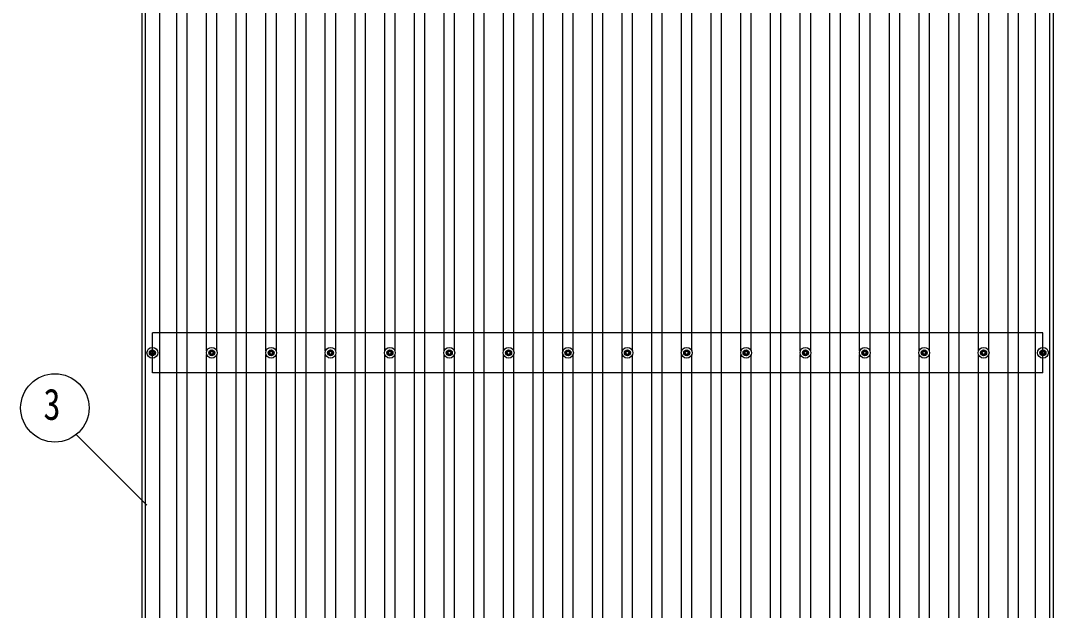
# Model space of a CAD drawing. Units: millimetres, scale not verified. Extents: x -16820 to 16820, y -11880 to 11880.
# Drawn here: x -13047 to -9568, y 4395 to 6381 of the extents above; entities that cross this region are included whole.
import ezdxf
from ezdxf.enums import TextEntityAlignment as Align

# ---------------------------------------------------------------- set-up
doc = ezdxf.new("R2010")
doc.units = ezdxf.units.MM
doc.header["$LTSCALE"] = 50
for name, color, linetype in [('0-5_YKK_13', 4, 'Continuous'), ('0-6_YKK_A1', 4, 'Continuous'), ('0-7_YKK_D', 6, 'Continuous')]:
    doc.layers.add(name, color=color, linetype=linetype)
doc.styles.add('ＭＳ ゴシック', font='')
doc.styles.get('ＭＳ ゴシック').set_extended_font_data('MS Gothic')

msp = doc.modelspace()

# ---------------------------------------------------------------- linework, layer by layer
at = {"layer": '0-5_YKK_13'}
for p, q in [((-12613.42, 5263.99), (-12609, 5263.99)), ((-12613.42, 5260.49), (-12609, 5260.49)), ((-12605.17, 5272.24), (-12605.17, 5267.82)), ((-12605.17, 5256.66), (-12605.17, 5252.24)), ((-12601.67, 5272.24), (-12601.67, 5267.82)), ((-12601.67, 5256.66), (-12601.67, 5252.24)), ((-12597.84, 5263.99), (-12593.42, 5263.99)), ((-12597.84, 5260.49), (-12593.42, 5260.49)), ((-12413.42, 5263.99), (-12409, 5263.99)), ((-12413.42, 5260.49), (-12409, 5260.49)), ((-12405.17, 5272.24), (-12405.17, 5267.82)), ((-12405.17, 5256.66), (-12405.17, 5252.24)), ((-12401.67, 5272.24), (-12401.67, 5267.82)), ((-12401.67, 5256.66), (-12401.67, 5252.24)), ((-12397.84, 5263.99), (-12393.42, 5263.99)), ((-12397.84, 5260.49), (-12393.42, 5260.49)), ((-12213.42, 5263.99), (-12209.01, 5263.99)), ((-12213.42, 5260.49), (-12209.01, 5260.49)), ((-12205.17, 5272.24), (-12205.17, 5267.82)), ((-12205.17, 5256.66), (-12205.17, 5252.24)), ((-12201.67, 5272.24), (-12201.67, 5267.82)), ((-12201.67, 5256.66), (-12201.67, 5252.24)), ((-12197.84, 5263.99), (-12193.43, 5263.99)), ((-12197.84, 5260.49), (-12193.43, 5260.49)), ((-12013.42, 5263.99), (-12009.01, 5263.99)), ((-12013.42, 5260.49), (-12009.01, 5260.49)), ((-12005.17, 5272.24), (-12005.17, 5267.82)), ((-12005.17, 5256.66), (-12005.17, 5252.24)), ((-12001.67, 5272.24), (-12001.67, 5267.82)), ((-12001.67, 5256.66), (-12001.67, 5252.24)), ((-11997.84, 5263.99), (-11993.43, 5263.99)), ((-11997.84, 5260.49), (-11993.43, 5260.49)), ((-11813.42, 5263.99), (-11809.01, 5263.99)), ((-11813.42, 5260.49), (-11809.01, 5260.49)), ((-11805.17, 5272.24), (-11805.17, 5267.82)), ((-11805.17, 5256.66), (-11805.17, 5252.24)), ((-11801.67, 5272.24), (-11801.67, 5267.82)), ((-11801.67, 5256.66), (-11801.67, 5252.24)), ((-11797.84, 5263.99), (-11793.43, 5263.99)), ((-11797.84, 5260.49), (-11793.43, 5260.49)), ((-11613.42, 5263.99), (-11609.01, 5263.99)), ((-11613.42, 5260.49), (-11609.01, 5260.49)), ((-11605.17, 5272.24), (-11605.17, 5267.82)), ((-11605.17, 5256.66), (-11605.17, 5252.24)), ((-11601.67, 5272.24), (-11601.67, 5267.82)), ((-11601.67, 5256.66), (-11601.67, 5252.24)), ((-11597.84, 5263.99), (-11593.43, 5263.99)), ((-11597.84, 5260.49), (-11593.43, 5260.49)), ((-11413.42, 5263.99), (-11409.01, 5263.99)), ((-11413.42, 5260.49), (-11409.01, 5260.49)), ((-11405.17, 5272.24), (-11405.17, 5267.82)), ((-11405.17, 5256.66), (-11405.17, 5252.24)), ((-11401.67, 5272.24), (-11401.67, 5267.82)), ((-11401.67, 5256.66), (-11401.67, 5252.24)), ((-11397.84, 5263.99), (-11393.43, 5263.99)), ((-11397.84, 5260.49), (-11393.43, 5260.49)), ((-11213.42, 5263.99), (-11209.01, 5263.99)), ((-11213.42, 5260.49), (-11209.01, 5260.49)), ((-11205.17, 5272.24), (-11205.17, 5267.82)), ((-11205.17, 5256.66), (-11205.17, 5252.24)), ((-11201.67, 5272.24), (-11201.67, 5267.82)), ((-11201.67, 5256.66), (-11201.67, 5252.24)), ((-11197.84, 5263.99), (-11193.43, 5263.99)), ((-11197.84, 5260.49), (-11193.43, 5260.49)), ((-11013.42, 5263.99), (-11009.01, 5263.99)), ((-11013.42, 5260.49), (-11009.01, 5260.49)), ((-11005.17, 5272.24), (-11005.17, 5267.82)), ((-11005.17, 5256.66), (-11005.17, 5252.24)), ((-11001.67, 5272.24), (-11001.67, 5267.82)), ((-11001.67, 5256.66), (-11001.67, 5252.24)), ((-10997.84, 5263.99), (-10993.43, 5263.99)), ((-10997.84, 5260.49), (-10993.43, 5260.49)), ((-10813.42, 5263.99), (-10809.01, 5263.99)), ((-10813.42, 5260.49), (-10809.01, 5260.49)), ((-10805.17, 5272.24), (-10805.17, 5267.82)), ((-10805.17, 5256.66), (-10805.17, 5252.24)), ((-10801.67, 5272.24), (-10801.67, 5267.82)), ((-10801.67, 5256.66), (-10801.67, 5252.24)), ((-10797.84, 5263.99), (-10793.43, 5263.99)), ((-10797.84, 5260.49), (-10793.43, 5260.49)), ((-10613.42, 5263.99), (-10609.01, 5263.99)), ((-10613.42, 5260.49), (-10609.01, 5260.49)), ((-10605.17, 5272.24), (-10605.17, 5267.82)), ((-10605.17, 5256.66), (-10605.17, 5252.24)), ((-10601.67, 5272.24), (-10601.67, 5267.82)), ((-10601.67, 5256.66), (-10601.67, 5252.24)), ((-10597.84, 5263.99), (-10593.43, 5263.99)), ((-10597.84, 5260.49), (-10593.43, 5260.49)), ((-10413.42, 5263.99), (-10409.01, 5263.99)), ((-10413.42, 5260.49), (-10409.01, 5260.49)), ((-10405.17, 5272.24), (-10405.17, 5267.82)), ((-10405.17, 5256.66), (-10405.17, 5252.24)), ((-10401.67, 5272.24), (-10401.67, 5267.82)), ((-10401.67, 5256.66), (-10401.67, 5252.24)), ((-10397.84, 5263.99), (-10393.43, 5263.99)), ((-10397.84, 5260.49), (-10393.43, 5260.49)), ((-10213.42, 5263.99), (-10209.01, 5263.99)), ((-10213.42, 5260.49), (-10209.01, 5260.49)), ((-10205.17, 5272.24), (-10205.17, 5267.82)), ((-10205.17, 5256.66), (-10205.17, 5252.24)), ((-10201.67, 5272.24), (-10201.67, 5267.82)), ((-10201.67, 5256.66), (-10201.67, 5252.24)), ((-10197.84, 5263.99), (-10193.43, 5263.99)), ((-10197.84, 5260.49), (-10193.43, 5260.49)), ((-10013.42, 5263.99), (-10009.01, 5263.99)), ((-10013.42, 5260.49), (-10009.01, 5260.49)), ((-10005.17, 5272.24), (-10005.17, 5267.82)), ((-10005.17, 5256.66), (-10005.17, 5252.24)), ((-10001.67, 5272.24), (-10001.67, 5267.82)), ((-10001.67, 5256.66), (-10001.67, 5252.24)), ((-9997.84, 5263.99), (-9993.43, 5263.99)), ((-9997.84, 5260.49), (-9993.43, 5260.49)), ((-9813.42, 5263.99), (-9809.01, 5263.99)), ((-9813.42, 5260.49), (-9809.01, 5260.49)), ((-9805.17, 5272.24), (-9805.17, 5267.82)), ((-9805.17, 5256.66), (-9805.17, 5252.24)), ((-9801.67, 5272.24), (-9801.67, 5267.82)), ((-9801.67, 5256.66), (-9801.67, 5252.24)), ((-9797.84, 5263.99), (-9793.43, 5263.99)), ((-9797.84, 5260.49), (-9793.43, 5260.49)), ((-9613.42, 5263.99), (-9609.01, 5263.99)), ((-9613.42, 5260.49), (-9609.01, 5260.49)), ((-9605.17, 5272.24), (-9605.17, 5267.82)), ((-9605.17, 5256.66), (-9605.17, 5252.24)), ((-9601.67, 5272.24), (-9601.67, 5267.82)), ((-9601.67, 5256.66), (-9601.67, 5252.24)), ((-9597.84, 5263.99), (-9593.43, 5263.99)), ((-9597.84, 5260.49), (-9593.43, 5260.49))]:
    msp.add_line(p, q, dxfattribs=at)
for centre, radius in [((-12603.42, 5262.24), 18.25), ((-12603.42, 5262.24), 10.15), ((-12603.42, 5262.24), 5.85), ((-12603.42, 5262.24), 5.25), ((-12403.42, 5262.24), 18.25), ((-12403.42, 5262.24), 10.15), ((-12403.42, 5262.24), 5.85), ((-12403.42, 5262.24), 5.25), ((-12203.42, 5262.24), 18.25), ((-12203.42, 5262.24), 10.15), ((-12203.42, 5262.24), 5.85), ((-12203.42, 5262.24), 5.25), ((-12003.42, 5262.24), 18.25), ((-12003.42, 5262.24), 10.15), ((-12003.42, 5262.24), 5.85), ((-12003.42, 5262.24), 5.25), ((-11803.42, 5262.24), 18.25), ((-11803.42, 5262.24), 10.15), ((-11803.42, 5262.24), 5.85), ((-11803.42, 5262.24), 5.25), ((-11603.42, 5262.24), 18.25), ((-11603.42, 5262.24), 10.15), ((-11603.42, 5262.24), 5.85), ((-11603.42, 5262.24), 5.25), ((-11403.42, 5262.24), 18.25), ((-11403.42, 5262.24), 10.15), ((-11403.42, 5262.24), 5.85), ((-11403.42, 5262.24), 5.25), ((-11203.42, 5262.24), 18.25), ((-11203.42, 5262.24), 10.15), ((-11203.42, 5262.24), 5.85), ((-11203.42, 5262.24), 5.25), ((-11003.42, 5262.24), 18.25), ((-11003.42, 5262.24), 10.15), ((-11003.42, 5262.24), 5.85), ((-11003.42, 5262.24), 5.25), ((-10803.42, 5262.24), 18.25), ((-10803.42, 5262.24), 10.15), ((-10803.42, 5262.24), 5.85), ((-10803.42, 5262.24), 5.25), ((-10603.42, 5262.24), 18.25), ((-10603.42, 5262.24), 10.15), ((-10603.42, 5262.24), 5.85), ((-10603.42, 5262.24), 5.25), ((-10403.42, 5262.24), 18.25), ((-10403.42, 5262.24), 10.15), ((-10403.42, 5262.24), 5.85), ((-10403.42, 5262.24), 5.25), ((-10203.42, 5262.24), 18.25), ((-10203.42, 5262.24), 10.15), ((-10203.42, 5262.24), 5.85), ((-10203.42, 5262.24), 5.25), ((-10003.42, 5262.24), 18.25), ((-10003.42, 5262.24), 10.15), ((-10003.42, 5262.24), 5.85), ((-10003.42, 5262.24), 5.25), ((-9803.42, 5262.24), 18.25), ((-9803.42, 5262.24), 10.15), ((-9803.42, 5262.24), 5.85), ((-9803.42, 5262.24), 5.25), ((-9603.42, 5262.24), 18.25), ((-9603.42, 5262.24), 10.15), ((-9603.42, 5262.24), 5.85), ((-9603.42, 5262.24), 5.25)]:
    msp.add_circle(centre, radius, dxfattribs=at)
at = {"layer": '0-6_YKK_A1'}
for p, q in [((-12638.42, 2829.14), (-12638.42, 9487.18)), ((-12626.42, 2829.14), (-12626.42, 9487.18)), ((-12578.42, 2860.42), (-12578.42, 9463.82)), ((-12520.92, 2860.42), (-12520.92, 9463.82)), ((-12485.92, 2860.42), (-12485.92, 9463.82)), ((-12320.92, 2860.42), (-12320.92, 9463.82)), ((-12285.92, 2860.42), (-12285.92, 9463.82)), ((-12120.92, 2860.42), (-12120.92, 9463.82)), ((-12085.92, 2860.42), (-12085.92, 9463.82)), ((-11920.92, 2860.42), (-11920.92, 9463.82)), ((-11885.92, 2860.42), (-11885.92, 9463.82)), ((-11720.92, 2860.42), (-11720.92, 9463.82)), ((-11685.92, 2860.42), (-11685.92, 9463.82)), ((-11520.92, 2860.42), (-11520.92, 9463.82)), ((-11485.92, 2860.42), (-11485.92, 9463.82)), ((-11320.92, 2860.42), (-11320.92, 9463.82)), ((-11285.92, 2860.42), (-11285.92, 9463.82)), ((-11120.92, 2860.42), (-11120.92, 9463.82)), ((-11085.92, 2860.42), (-11085.92, 9463.82)), ((-10920.92, 2860.42), (-10920.92, 9463.82)), ((-10885.92, 2860.42), (-10885.92, 9463.82)), ((-10720.92, 2860.42), (-10720.92, 9463.82)), ((-10685.92, 2860.42), (-10685.92, 9463.82)), ((-10520.92, 2860.42), (-10520.92, 9463.82)), ((-10485.92, 2860.42), (-10485.92, 9463.82)), ((-10320.92, 2860.42), (-10320.92, 9463.82)), ((-10285.92, 2860.42), (-10285.92, 9463.82)), ((-10120.92, 2860.42), (-10120.92, 9463.82)), ((-10085.92, 2860.42), (-10085.92, 9463.82)), ((-9920.92, 2860.42), (-9920.92, 9463.82)), ((-9885.92, 2860.42), (-9885.92, 9463.82)), ((-9720.92, 2860.42), (-9720.92, 9463.82)), ((-9685.92, 2860.42), (-9685.92, 9463.82)), ((-9628.42, 2860.42), (-9628.42, 9463.82)), ((-9580.42, 2829.14), (-9580.42, 9487.18)), ((-9568.42, 2829.14), (-9568.42, 9487.18)), ((-12420.92, 5267.42), (-12420.92, 7057.06)), ((-12385.92, 5267.42), (-12385.92, 7057.06)), ((-12220.92, 5267.43), (-12220.92, 7057.05)), ((-12185.92, 5267.41), (-12185.92, 7057.07)), ((-12020.92, 5267.43), (-12020.92, 7057.05)), ((-11985.92, 5267.41), (-11985.92, 7057.07)), ((-11820.92, 5267.43), (-11820.92, 7057.05)), ((-11785.92, 5267.41), (-11785.92, 7057.07)), ((-11620.92, 5267.43), (-11620.92, 7057.05)), ((-11585.92, 5267.41), (-11585.92, 7057.07)), ((-11420.92, 5267.43), (-11420.92, 7057.05)), ((-11385.92, 5267.41), (-11385.92, 7057.07)), ((-11220.92, 5267.43), (-11220.92, 7057.05)), ((-11185.92, 5267.41), (-11185.92, 7057.07)), ((-11020.92, 5267.43), (-11020.92, 7057.05)), ((-10985.92, 5267.41), (-10985.92, 7057.07)), ((-10820.92, 5267.43), (-10820.92, 7057.05)), ((-10785.92, 5267.41), (-10785.92, 7057.07)), ((-10620.92, 5267.43), (-10620.92, 7057.05)), ((-10585.92, 5267.41), (-10585.92, 7057.07)), ((-10420.92, 5267.43), (-10420.92, 7057.05)), ((-10385.92, 5267.41), (-10385.92, 7057.07)), ((-10220.92, 5267.43), (-10220.92, 7057.05)), ((-10185.92, 5267.41), (-10185.92, 7057.07)), ((-10020.92, 5267.43), (-10020.92, 7057.05)), ((-9985.92, 5267.41), (-9985.92, 7057.07)), ((-9820.92, 5267.43), (-9820.92, 7057.05)), ((-9785.92, 5267.41), (-9785.92, 7057.07)), ((-9603.42, 5329.24), (-12603.42, 5329.24)), ((-12603.42, 5195.24), (-12603.42, 5329.24)), ((-9603.42, 5195.24), (-9603.42, 5329.24)), ((-12420.92, 3467.42), (-12420.92, 5257.06)), ((-12385.92, 3467.42), (-12385.92, 5257.06)), ((-12220.92, 3467.42), (-12220.92, 5257.05)), ((-12185.92, 3467.42), (-12185.92, 5257.07)), ((-12020.92, 3467.42), (-12020.92, 5257.05)), ((-11985.92, 3467.42), (-11985.92, 5257.07)), ((-11820.92, 3467.42), (-11820.92, 5257.05)), ((-11785.92, 3467.42), (-11785.92, 5257.07)), ((-11620.92, 3467.42), (-11620.92, 5257.05)), ((-11585.92, 3467.42), (-11585.92, 5257.07)), ((-11420.92, 3467.42), (-11420.92, 5257.05)), ((-11385.92, 3467.42), (-11385.92, 5257.07)), ((-11220.92, 3467.42), (-11220.92, 5257.05)), ((-11185.92, 3467.42), (-11185.92, 5257.07)), ((-11020.92, 3467.42), (-11020.92, 5257.05)), ((-10985.92, 3467.42), (-10985.92, 5257.07)), ((-10820.92, 3467.42), (-10820.92, 5257.05)), ((-10785.92, 3467.42), (-10785.92, 5257.07)), ((-10620.92, 3467.42), (-10620.92, 5257.05)), ((-10585.92, 3467.42), (-10585.92, 5257.07)), ((-10420.92, 3467.42), (-10420.92, 5257.05)), ((-10385.92, 3467.42), (-10385.92, 5257.07)), ((-10220.92, 3467.42), (-10220.92, 5257.05)), ((-10185.92, 3467.42), (-10185.92, 5257.07)), ((-10020.92, 3467.42), (-10020.92, 5257.05)), ((-9985.92, 3467.42), (-9985.92, 5257.07)), ((-9820.92, 3467.42), (-9820.92, 5257.05)), ((-9785.92, 3467.42), (-9785.92, 5257.07)), ((-9603.42, 5195.24), (-12603.42, 5195.24))]:
    msp.add_line(p, q, dxfattribs=at)
at = {"layer": '0-7_YKK_D'}
msp.add_line((-12860.13, 4986.64), (-12622.07, 4748.58), dxfattribs=at)
msp.add_circle((-12932.09, 5076.6), 115.2, dxfattribs=at)

# ---------------------------------------------------------------- texts
at = {"layer": '0-7_YKK_D', "style": 'ＭＳ ゴシック', "width": 0.8}
msp.add_text('3', height=105.6, dxfattribs=at).set_placement((-12970.49, 5004.6), align=Align.BOTTOM_LEFT)

doc.saveas('drawing.dxf')
